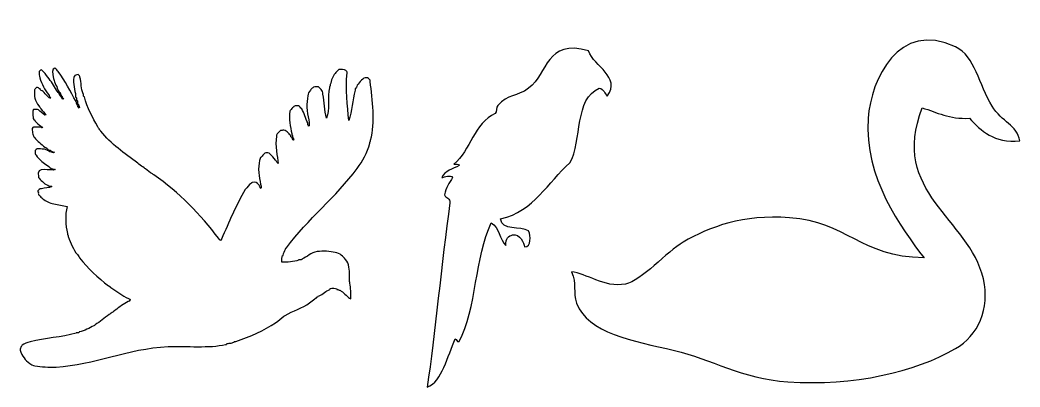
# Model space of a CAD drawing. Header units: centimetres. Extents: x -64 to 65, y -66 to 66.
# Drawn here: x -40.85 to -26.26, y 37.69 to 43.05 of the extents above; entities that cross this region are included whole.
import ezdxf

# ---------------------------------------------------------------- set-up
doc = ezdxf.new("R2010")
doc.units = ezdxf.units.CM
doc.header["$MEASUREMENT"] = 0
doc.layers.add('Layer 1', color=7, linetype='Continuous')

msp = doc.modelspace()

# ---------------------------------------------------------------- linework, layer by layer
at = {"layer": 'Layer 1'}
for points, knots in [([(-26.2608, 41.28021), (-26.64876, 41.24872), (-26.8242, 41.42983), (-26.99928, 41.61126), (-26.99928, 41.61126), (-27.29408, 41.59658), (-27.47151, 41.69926), (-27.68685, 41.76406), (-27.68685, 41.76406), (-28.169, 40.52824), (-26.99957, 40.15259), (-26.79555, 39.26843), (-26.79555, 39.26843), (-26.69469, 38.8315), (-26.87233, 38.44089), (-27.20296, 38.24981), (-27.20296, 38.24981), (-27.7893, 37.91088), (-28.68619, 37.70146), (-29.64766, 37.76597), (-29.64766, 37.76597), (-30.31891, 37.81098), (-30.77521, 38.10175), (-31.30295, 38.22436), (-31.30295, 38.22436), (-31.91239, 38.36591), (-32.56401, 38.47249), (-32.729, 38.91191), (-32.729, 38.91191), (-32.78821, 39.06979), (-32.72281, 39.20592), (-32.80541, 39.37027), (-32.80541, 39.37027), (-32.58247, 39.35453), (-32.33493, 39.13259), (-32.01597, 39.19202), (-32.01597, 39.19202), (-31.7875, 39.23457), (-31.40417, 39.672), (-31.17557, 39.80321), (-31.17557, 39.80321), (-30.77626, 40.03242), (-30.31155, 40.20911), (-29.62223, 40.15974), (-29.62223, 40.15974), (-28.7898, 40.10008), (-28.58948, 39.59144), (-27.66132, 39.57406), (-27.66132, 39.57406), (-27.99178, 40.01277), (-28.53815, 40.74773), (-28.47629, 41.61127), (-28.47629, 41.61127), (-28.43562, 42.17822), (-28.03118, 43.04544), (-27.20298, 42.65537), (-27.20298, 42.65537), (-26.91368, 42.51914), (-26.86016, 42.09919), (-26.6682, 41.78952), (-26.6682, 41.78952), (-26.52313, 41.55541), (-26.30805, 41.51453), (-26.2608, 41.28021)], [0, 0, 0, 0, 0.05882353, 0.05882353, 0.05882353, 0.05882353, 0.11764706, 0.11764706, 0.11764706, 0.11764706, 0.17647059, 0.17647059, 0.17647059, 0.17647059, 0.23529412, 0.23529412, 0.23529412, 0.23529412, 0.29411765, 0.29411765, 0.29411765, 0.29411765, 0.35294118, 0.35294118, 0.35294118, 0.35294118, 0.41176471, 0.41176471, 0.41176471, 0.41176471, 0.47058824, 0.47058824, 0.47058824, 0.47058824, 0.52941176, 0.52941176, 0.52941176, 0.52941176, 0.58823529, 0.58823529, 0.58823529, 0.58823529, 0.64705882, 0.64705882, 0.64705882, 0.64705882, 0.70588235, 0.70588235, 0.70588235, 0.70588235, 0.76470588, 0.76470588, 0.76470588, 0.76470588, 0.82352941, 0.82352941, 0.82352941, 0.82352941, 0.88235294, 0.88235294, 0.88235294, 0.88235294, 1, 1, 1, 1]), ([(-32.28163, 41.93299), (-32.32156, 41.9709), (-32.3292, 42.04113), (-32.39842, 42.04975), (-32.39842, 42.04975), (-32.75984, 41.90518), (-32.64792, 41.28722), (-32.82657, 40.95993), (-32.82657, 40.95993), (-33.15637, 40.67992), (-33.34338, 40.25709), (-33.8386, 40.1425), (-33.8386, 40.1425), (-33.82519, 39.96131), (-33.54669, 40.04516), (-33.4299, 39.96735), (-33.4299, 39.96735), (-33.39714, 39.89007), (-33.39077, 39.73822), (-33.48829, 39.7338), (-33.48829, 39.7338), (-33.50155, 39.79), (-33.54951, 39.9311), (-33.66347, 39.90898), (-33.66347, 39.90898), (-33.72483, 39.89702), (-33.76319, 39.86003), (-33.76076, 39.75327), (-33.76076, 39.75327), (-33.85381, 39.84185), (-33.85688, 40.0205), (-33.97483, 40.08413), (-33.97483, 40.08413), (-34.21534, 39.59158), (-34.18724, 38.83038), (-34.44193, 38.35204), (-34.44193, 38.35204), (-34.48511, 38.34132), (-34.46966, 38.38919), (-34.50032, 38.39096), (-34.50032, 38.39096), (-34.61319, 38.14633), (-34.69177, 37.76591), (-34.90902, 37.69034), (-34.90902, 37.69034), (-34.80017, 38.43522), (-34.69704, 39.51253), (-34.57816, 40.37607), (-34.57816, 40.37607), (-34.56983, 40.44931), (-34.63904, 40.44497), (-34.656, 40.49286), (-34.656, 40.49286), (-34.64259, 40.60264), (-34.58406, 40.66743), (-34.53927, 40.74588), (-34.53927, 40.74588), (-34.56594, 40.79605), (-34.65849, 40.75019), (-34.69495, 40.74588), (-34.69495, 40.74588), (-34.65034, 40.84399), (-34.53863, 40.875), (-34.44193, 40.92103), (-34.44193, 40.92103), (-34.44796, 40.94746), (-34.49067, 40.93717), (-34.51977, 40.94048), (-34.51977, 40.94048), (-34.27723, 41.14551), (-34.22479, 41.54074), (-33.91644, 41.68004), (-33.91644, 41.68004), (-33.88943, 41.70488), (-33.90456, 41.77193), (-33.87755, 41.79677), (-33.87755, 41.79677), (-33.73049, 41.96555), (-33.60045, 41.92247), (-33.4299, 42.04979), (-33.4299, 42.04979), (-33.14304, 42.264), (-33.18117, 42.7757), (-32.5541, 42.59475), (-32.5541, 42.59475), (-32.47136, 42.35974), (-32.08001, 42.22007), (-32.28163, 41.93299)], [0, 0, 0, 0, 0.04347826, 0.04347826, 0.04347826, 0.04347826, 0.08695652, 0.08695652, 0.08695652, 0.08695652, 0.13043478, 0.13043478, 0.13043478, 0.13043478, 0.17391304, 0.17391304, 0.17391304, 0.17391304, 0.2173913, 0.2173913, 0.2173913, 0.2173913, 0.26086957, 0.26086957, 0.26086957, 0.26086957, 0.30434783, 0.30434783, 0.30434783, 0.30434783, 0.34782609, 0.34782609, 0.34782609, 0.34782609, 0.39130435, 0.39130435, 0.39130435, 0.39130435, 0.43478261, 0.43478261, 0.43478261, 0.43478261, 0.47826087, 0.47826087, 0.47826087, 0.47826087, 0.52173913, 0.52173913, 0.52173913, 0.52173913, 0.56521739, 0.56521739, 0.56521739, 0.56521739, 0.60869565, 0.60869565, 0.60869565, 0.60869565, 0.65217391, 0.65217391, 0.65217391, 0.65217391, 0.69565217, 0.69565217, 0.69565217, 0.69565217, 0.73913043, 0.73913043, 0.73913043, 0.73913043, 0.7826087, 0.7826087, 0.7826087, 0.7826087, 0.82608696, 0.82608696, 0.82608696, 0.82608696, 0.86956522, 0.86956522, 0.86956522, 0.86956522, 0.91304348, 0.91304348, 0.91304348, 0.91304348, 1, 1, 1, 1]), ([(-40.00005, 41.81107), (-40.00915, 41.81247), (-40.00225, 41.82996), (-40.01272, 41.83007), (-40.01272, 41.83007), (-40.01272, 41.83642), (-40.01272, 41.84272), (-40.01272, 41.84907), (-40.01272, 41.84907), (-40.01325, 41.85902), (-40.00968, 41.8732), (-40.01902, 41.87434), (-40.01902, 41.87434), (-40.02114, 41.87434), (-40.02325, 41.87434), (-40.02537, 41.87434), (-40.02537, 41.87434), (-40.02537, 41.88069), (-40.02537, 41.88701), (-40.02537, 41.89334), (-40.02537, 41.89334), (-40.0259, 41.90337), (-40.02233, 41.91747), (-40.03167, 41.91869), (-40.03167, 41.91869), (-40.03379, 41.91869), (-40.0359, 41.91869), (-40.03802, 41.91869), (-40.03802, 41.91869), (-40.03802, 41.92499), (-40.03802, 41.93136), (-40.03802, 41.93763), (-40.03802, 41.93763), (-40.04794, 42.02627), (-40.08168, 42.11247), (-40.06334, 42.20978), (-40.06334, 42.20978), (-40.06435, 42.21716), (-40.06194, 42.22105), (-40.05699, 42.22245), (-40.05699, 42.22245), (-40.04635, 42.23922), (-40.02902, 42.24936), (-40.00005, 42.24777), (-40.00005, 42.24777), (-39.99386, 42.24131), (-39.98754, 42.23499), (-39.98105, 42.2288), (-39.98105, 42.2288), (-39.97364, 42.22777), (-39.97571, 42.21726), (-39.97473, 42.20978), (-39.97473, 42.20978), (-39.9578, 42.13178), (-39.95573, 42.03894), (-39.93044, 41.96933), (-39.93044, 41.96933), (-39.92832, 41.96933), (-39.92621, 41.96933), (-39.92409, 41.96933), (-39.92409, 41.96933), (-39.92409, 41.96298), (-39.92409, 41.95668), (-39.92409, 41.95033), (-39.92409, 41.95033), (-39.92356, 41.9403), (-39.92713, 41.92617), (-39.91779, 41.92498), (-39.91779, 41.92498), (-39.91567, 41.92498), (-39.91356, 41.92498), (-39.91144, 41.92498), (-39.91144, 41.92498), (-39.86778, 41.75771), (-39.79026, 41.62428), (-39.71528, 41.48834), (-39.71528, 41.48834), (-39.70983, 41.48321), (-39.7115, 41.47096), (-39.70261, 41.46932), (-39.70261, 41.46932), (-39.69626, 41.46088), (-39.69216, 41.45024), (-39.68359, 41.44397), (-39.68359, 41.44397), (-39.67817, 41.43892), (-39.67983, 41.42667), (-39.67092, 41.425), (-39.67092, 41.425), (-39.52712, 41.23339), (-39.32458, 41.10046), (-39.13297, 40.95669), (-39.13297, 40.95669), (-39.12834, 40.95076), (-39.12146, 40.94711), (-39.114, 40.94402), (-39.114, 40.94402), (-39.09019, 40.92357), (-39.06479, 40.90465), (-39.03804, 40.88708), (-39.03804, 40.88708), (-39.03341, 40.88118), (-39.02653, 40.87748), (-39.01907, 40.87441), (-39.01907, 40.87441), (-38.98682, 40.84758), (-38.95303, 40.82234), (-38.91779, 40.79845), (-38.91779, 40.79845), (-38.91316, 40.79258), (-38.90628, 40.7889), (-38.89882, 40.7858), (-38.89882, 40.7858), (-38.52666, 40.53146), (-38.22051, 40.21091), (-37.94947, 39.85547), (-37.94947, 39.85547), (-37.94592, 39.84634), (-37.9396, 39.84002), (-37.9305, 39.8365), (-37.9305, 39.8365), (-37.9305, 39.83438), (-37.9305, 39.83224), (-37.9305, 39.83015), (-37.9305, 39.83015), (-37.91669, 39.82901), (-37.91034, 39.83531), (-37.91148, 39.84915), (-37.91148, 39.84915), (-37.79975, 40.09394), (-37.69778, 40.34847), (-37.56339, 40.57062), (-37.56339, 40.57062), (-37.5364, 40.6048), (-37.50965, 40.63923), (-37.47481, 40.66555), (-37.47481, 40.66555), (-37.4746, 40.67169), (-37.46706, 40.67047), (-37.46214, 40.6719), (-37.46214, 40.6719), (-37.41811, 40.68502), (-37.38359, 40.67124), (-37.36721, 40.6402), (-37.36721, 40.6402), (-37.36033, 40.63864), (-37.36292, 40.62763), (-37.35454, 40.62761), (-37.35454, 40.62761), (-37.35713, 40.61232), (-37.34295, 40.61383), (-37.34819, 40.59594), (-37.34819, 40.59594), (-37.30586, 40.54969), (-37.36039, 40.71617), (-37.36721, 40.81748), (-37.36721, 40.81748), (-37.37181, 40.88622), (-37.36234, 40.94467), (-37.35454, 40.99467), (-37.35454, 40.99467), (-37.34845, 41.01391), (-37.34705, 41.03782), (-37.32922, 41.04534), (-37.32922, 41.04534), (-37.31305, 41.06079), (-37.30379, 41.08318), (-37.28493, 41.09595), (-37.28493, 41.09595), (-37.27464, 41.10685), (-37.25842, 41.11169), (-37.23429, 41.1086), (-37.23429, 41.1086), (-37.2195, 41.10646), (-37.20701, 41.10214), (-37.20262, 41.08963), (-37.20262, 41.08963), (-37.16923, 41.06606), (-37.14737, 41.03097), (-37.12036, 41.00099), (-37.12036, 41.00099), (-37.11359, 40.98668), (-37.10599, 40.97321), (-37.09504, 40.96305), (-37.09504, 40.96305), (-37.09226, 40.95741), (-37.08951, 40.95167), (-37.08237, 40.9504), (-37.08237, 40.9504), (-37.09311, 41.05359), (-37.13198, 41.21022), (-37.10769, 41.34907), (-37.10769, 41.34907), (-37.1079, 41.37037), (-37.09901, 41.38257), (-37.08872, 41.39341), (-37.08872, 41.39341), (-37.07792, 41.40794), (-37.06525, 41.42058), (-37.05073, 41.43132), (-37.05073, 41.43132), (-37.02726, 41.4269), (-37.02356, 41.44219), (-37.00009, 41.4377), (-37.00009, 41.4377), (-36.98437, 41.43863), (-36.97384, 41.43442), (-36.96847, 41.42503), (-36.96847, 41.42503), (-36.94717, 41.40836), (-36.92823, 41.38931), (-36.91153, 41.36809), (-36.91153, 41.36809), (-36.90642, 41.36685), (-36.90523, 41.36174), (-36.89886, 41.36174), (-36.89886, 41.36174), (-36.89886, 41.35756), (-36.89886, 41.35333), (-36.89886, 41.34907), (-36.89886, 41.34907), (-36.89886, 41.34698), (-36.89886, 41.34489), (-36.89886, 41.34277), (-36.89886, 41.34277), (-36.88661, 41.33605), (-36.88232, 41.32131), (-36.87354, 41.3111), (-36.87354, 41.3111), (-36.8738, 41.3003), (-36.86883, 41.29472), (-36.86087, 41.29216), (-36.86087, 41.29216), (-36.8528, 41.29965), (-36.85817, 41.31608), (-36.86717, 41.32378), (-36.86717, 41.32378), (-36.8746, 41.32481), (-36.87254, 41.33534), (-36.87352, 41.34278), (-36.87352, 41.34278), (-36.87405, 41.35281), (-36.87048, 41.36694), (-36.87982, 41.3681), (-36.87982, 41.3681), (-36.88194, 41.3681), (-36.88405, 41.3681), (-36.88617, 41.3681), (-36.88617, 41.3681), (-36.88617, 41.3744), (-36.88617, 41.38075), (-36.88617, 41.38707), (-36.88617, 41.38707), (-36.90384, 41.48523), (-36.93112, 41.60107), (-36.91149, 41.71619), (-36.91149, 41.71619), (-36.91252, 41.72352), (-36.91009, 41.72746), (-36.90514, 41.72886), (-36.90514, 41.72886), (-36.89244, 41.74563), (-36.8777, 41.76042), (-36.86085, 41.77315), (-36.86085, 41.77315), (-36.85511, 41.78638), (-36.84214, 41.79244), (-36.82286, 41.79212), (-36.82286, 41.79212), (-36.81019, 41.79212), (-36.79754, 41.79212), (-36.78487, 41.79212), (-36.78487, 41.79212), (-36.76807, 41.77942), (-36.75331, 41.76468), (-36.74058, 41.74783), (-36.74058, 41.74783), (-36.69986, 41.6915), (-36.68994, 41.60437), (-36.65194, 41.54532), (-36.65194, 41.54532), (-36.65194, 41.54109), (-36.65194, 41.53691), (-36.65194, 41.53265), (-36.65194, 41.53265), (-36.65112, 41.52085), (-36.64781, 41.51154), (-36.63927, 41.5073), (-36.63927, 41.5073), (-36.63845, 41.50606), (-36.64041, 41.49502), (-36.63927, 41.49465), (-36.63927, 41.49465), (-36.60733, 41.48531), (-36.65858, 41.65996), (-36.66459, 41.76677), (-36.66459, 41.76677), (-36.66784, 41.8244), (-36.65514, 41.89332), (-36.65192, 41.93764), (-36.65192, 41.93764), (-36.6466, 41.97238), (-36.63538, 42.00125), (-36.61398, 42.0199), (-36.61398, 42.0199), (-36.60318, 42.03443), (-36.59051, 42.0471), (-36.57599, 42.05789), (-36.57599, 42.05789), (-36.57181, 42.06641), (-36.56244, 42.06966), (-36.55067, 42.07056), (-36.55067, 42.07056), (-36.53165, 42.07056), (-36.51268, 42.07056), (-36.49373, 42.07056), (-36.49373, 42.07056), (-36.47915, 42.05976), (-36.46656, 42.04712), (-36.45574, 42.03257), (-36.45574, 42.03257), (-36.44076, 42.01593), (-36.43492, 41.99013), (-36.43042, 41.96298), (-36.43042, 41.96298), (-36.40923, 41.85125), (-36.40634, 41.72123), (-36.37978, 41.61487), (-36.37978, 41.61487), (-36.32594, 41.72346), (-36.3666, 41.9266), (-36.33549, 42.05791), (-36.33549, 42.05791), (-36.33549, 42.06426), (-36.33549, 42.07058), (-36.33549, 42.07693), (-36.33549, 42.07693), (-36.33337, 42.07693), (-36.33126, 42.07693), (-36.32914, 42.07693), (-36.32914, 42.07693), (-36.32057, 42.07884), (-36.32393, 42.09273), (-36.32284, 42.1022), (-36.32284, 42.1022), (-36.3076, 42.16504), (-36.28961, 42.22513), (-36.25323, 42.26677), (-36.25323, 42.26677), (-36.24053, 42.28357), (-36.22574, 42.29833), (-36.20889, 42.31103), (-36.20889, 42.31103), (-36.20733, 42.31791), (-36.19632, 42.31532), (-36.19622, 42.3237), (-36.19622, 42.3237), (-36.18992, 42.3237), (-36.18355, 42.3237), (-36.17725, 42.3237), (-36.17725, 42.3237), (-36.1315, 42.32722), (-36.09581, 42.32076), (-36.08232, 42.29208), (-36.08232, 42.29208), (-36.07489, 42.29105), (-36.077, 42.28049), (-36.07597, 42.27308), (-36.07597, 42.27308), (-36.10666, 42.0366), (-36.07473, 41.7959), (-36.0507, 41.57688), (-36.0507, 41.57688), (-36.01046, 41.71388), (-35.99577, 41.87641), (-35.96206, 42.0199), (-35.96206, 42.0199), (-35.96299, 42.03562), (-35.95881, 42.04623), (-35.94939, 42.0516), (-35.94939, 42.0516), (-35.93767, 42.05253), (-35.94553, 42.073), (-35.93672, 42.07695), (-35.93672, 42.07695), (-35.9346, 42.09166), (-35.93026, 42.10418), (-35.91775, 42.10854), (-35.91775, 42.10854), (-35.89515, 42.1345), (-35.87719, 42.16511), (-35.84809, 42.1845), (-35.84809, 42.1845), (-35.84375, 42.19696), (-35.83124, 42.20135), (-35.81647, 42.2035), (-35.81647, 42.2035), (-35.8038, 42.2035), (-35.79115, 42.2035), (-35.77848, 42.2035), (-35.77848, 42.2035), (-35.76909, 42.19604), (-35.76059, 42.18762), (-35.75316, 42.17818), (-35.75316, 42.17818), (-35.74379, 42.17281), (-35.73956, 42.16223), (-35.74049, 42.14656), (-35.74049, 42.14656), (-35.71125, 41.87978), (-35.66302, 41.54971), (-35.73419, 41.29214), (-35.73419, 41.29214), (-35.73419, 41.28582), (-35.73419, 41.27947), (-35.73419, 41.27317), (-35.73419, 41.27317), (-35.73631, 41.27317), (-35.73842, 41.27317), (-35.74049, 41.27317), (-35.74049, 41.27317), (-35.74912, 41.27121), (-35.74576, 41.25729), (-35.74684, 41.24785), (-35.74684, 41.24785), (-35.78592, 41.10333), (-35.8505, 40.9844), (-35.93041, 40.88074), (-35.93041, 40.88074), (-36.24037, 40.46079), (-36.65074, 40.1412), (-36.96197, 39.72255), (-36.96197, 39.72255), (-36.96792, 39.71792), (-36.97157, 39.71104), (-36.97464, 39.70358), (-36.97464, 39.70358), (-36.98581, 39.67043), (-37.01031, 39.65064), (-37.01263, 39.60867), (-37.01263, 39.60867), (-37.01475, 39.60867), (-37.01686, 39.60867), (-37.01898, 39.60867), (-37.01898, 39.60867), (-37.03253, 39.58637), (-37.03221, 39.5502), (-37.03165, 39.51368), (-37.03165, 39.51368), (-36.9528, 39.50074), (-36.85409, 39.52143), (-36.78479, 39.539), (-36.78479, 39.539), (-36.78479, 39.54114), (-36.78479, 39.54326), (-36.78479, 39.54538), (-36.78479, 39.54538), (-36.77849, 39.54538), (-36.77212, 39.54538), (-36.76582, 39.54538), (-36.76582, 39.54538), (-36.75579, 39.54591), (-36.74169, 39.54231), (-36.7405, 39.55168), (-36.7405, 39.55168), (-36.7405, 39.5538), (-36.7405, 39.55591), (-36.7405, 39.55806), (-36.7405, 39.55806), (-36.6588, 39.58817), (-36.60908, 39.65029), (-36.51267, 39.66564), (-36.51267, 39.66564), (-36.427, 39.6799), (-36.32632, 39.67053), (-36.25319, 39.65297), (-36.25319, 39.65297), (-36.21811, 39.64583), (-36.18318, 39.6386), (-36.16455, 39.61498), (-36.16455, 39.61498), (-36.14108, 39.59625), (-36.11999, 39.57516), (-36.10124, 39.55169), (-36.10124, 39.55169), (-36.07417, 39.52394), (-36.05959, 39.48367), (-36.05065, 39.43779), (-36.05065, 39.43779), (-36.0339, 39.36786), (-36.04337, 39.28055), (-36.0443, 39.2226), (-36.0443, 39.2226), (-36.04218, 39.2226), (-36.04007, 39.2226), (-36.038, 39.2226), (-36.038, 39.2226), (-36.038, 39.21625), (-36.038, 39.20993), (-36.038, 39.20358), (-36.038, 39.20358), (-36.02342, 39.13796), (-36.02422, 39.057), (-36.02533, 38.97575), (-36.02533, 38.97575), (-36.0661, 38.99406), (-36.11397, 39.06002), (-36.16455, 39.08968), (-36.16455, 39.08968), (-36.16921, 39.09558), (-36.17609, 39.09926), (-36.18352, 39.10235), (-36.18352, 39.10235), (-36.20358, 39.10134), (-36.20471, 39.11915), (-36.22786, 39.11502), (-36.22786, 39.11502), (-36.22786, 39.11714), (-36.22786, 39.1192), (-36.22786, 39.12134), (-36.22786, 39.12134), (-36.24723, 39.13166), (-36.29911, 39.14267), (-36.32279, 39.12769), (-36.32279, 39.12769), (-36.32398, 39.12258), (-36.32914, 39.12139), (-36.32909, 39.11502), (-36.32909, 39.11502), (-36.39024, 39.09176), (-36.42826, 39.04543), (-36.48731, 39.02011), (-36.48731, 39.02011), (-36.49242, 39.01461), (-36.50461, 39.01633), (-36.50628, 39.00744), (-36.50628, 39.00744), (-36.51475, 39.00109), (-36.52541, 38.99702), (-36.5316, 38.98844), (-36.5316, 38.98844), (-36.53671, 38.98302), (-36.54896, 38.98471), (-36.55062, 38.97579), (-36.55062, 38.97579), (-36.57734, 38.95822), (-36.60277, 38.93933), (-36.62653, 38.91883), (-36.62653, 38.91883), (-36.72543, 38.83842), (-36.87288, 38.80654), (-36.98097, 38.73526), (-36.98097, 38.73526), (-36.98608, 38.72984), (-36.99827, 38.73156), (-36.99994, 38.72267), (-36.99994, 38.72267), (-37.04061, 38.69158), (-37.07987, 38.65909), (-37.12019, 38.62768), (-37.12019, 38.62768), (-37.29037, 38.51306), (-37.48735, 38.42522), (-37.70249, 38.35556), (-37.70249, 38.35556), (-37.71252, 38.35503), (-37.72662, 38.35863), (-37.72778, 38.34926), (-37.72778, 38.34926), (-37.72778, 38.34714), (-37.72778, 38.345), (-37.72778, 38.34291), (-37.72778, 38.34291), (-37.75294, 38.34487), (-37.75958, 38.32828), (-37.78474, 38.33024), (-37.78474, 38.33024), (-37.8053, 38.32974), (-37.82366, 38.32699), (-37.83535, 38.31757), (-37.83535, 38.31757), (-37.83535, 38.31551), (-37.83535, 38.31342), (-37.83535, 38.31127), (-37.83535, 38.31127), (-37.84167, 38.31127), (-37.84802, 38.31127), (-37.85435, 38.31127), (-37.85435, 38.31127), (-38.07811, 38.25372), (-38.42315, 38.29135), (-38.68975, 38.27965), (-38.68975, 38.27965), (-39.29281, 38.25317), (-39.76391, 38.01083), (-40.32263, 37.98215), (-40.32263, 37.98215), (-40.43084, 37.97662), (-40.5376, 37.98519), (-40.63275, 38.00115), (-40.63275, 38.00115), (-40.66516, 38.00462), (-40.6886, 38.01703), (-40.70871, 38.03279), (-40.70871, 38.03279), (-40.74096, 38.05539), (-40.76837, 38.08282), (-40.79097, 38.11505), (-40.79097, 38.11505), (-40.81547, 38.14751), (-40.83695, 38.18302), (-40.84791, 38.22901), (-40.84791, 38.22901), (-40.85003, 38.25216), (-40.84087, 38.26415), (-40.83524, 38.27965), (-40.83524, 38.27965), (-40.82878, 38.28581), (-40.82246, 38.29219), (-40.81627, 38.29862), (-40.81627, 38.29862), (-40.78846, 38.32571), (-40.74822, 38.34029), (-40.70231, 38.34929), (-40.70231, 38.34929), (-40.48982, 38.40258), (-40.2381, 38.41668), (-40.03146, 38.47584), (-40.03146, 38.47584), (-40.03146, 38.47796), (-40.03146, 38.48007), (-40.03146, 38.48219), (-40.03146, 38.48219), (-40.02516, 38.48219), (-40.01879, 38.48219), (-40.01249, 38.48219), (-40.01249, 38.48219), (-40.00246, 38.48272), (-39.98836, 38.47915), (-39.98717, 38.48851), (-39.98717, 38.48851), (-39.98717, 38.49065), (-39.98717, 38.49274), (-39.98717, 38.49486), (-39.98717, 38.49486), (-39.90189, 38.51084), (-39.84157, 38.55175), (-39.77198, 38.58344), (-39.77198, 38.58344), (-39.76687, 38.58889), (-39.75465, 38.58722), (-39.75298, 38.59611), (-39.75298, 38.59611), (-39.68398, 38.64527), (-39.61648, 38.69588), (-39.55047, 38.74798), (-39.55047, 38.74798), (-39.54539, 38.75346), (-39.53314, 38.75174), (-39.53147, 38.76065), (-39.53147, 38.76065), (-39.52306, 38.767), (-39.51234, 38.7711), (-39.50615, 38.77967), (-39.50615, 38.77967), (-39.50104, 38.78509), (-39.48885, 38.78343), (-39.48718, 38.79232), (-39.48718, 38.79232), (-39.47874, 38.79864), (-39.46805, 38.80277), (-39.46186, 38.81129), (-39.46186, 38.81129), (-39.4028, 38.8577), (-39.33949, 38.89995), (-39.27199, 38.93792), (-39.27199, 38.93792), (-39.26358, 38.94427), (-39.24842, 38.94387), (-39.24667, 38.95689), (-39.24667, 38.95689), (-39.22722, 38.96676), (-39.25765, 38.9789), (-39.26564, 38.98221), (-39.26564, 38.98221), (-39.36192, 39.01885), (-39.42722, 39.08643), (-39.51247, 39.13408), (-39.51247, 39.13408), (-39.51869, 39.14265), (-39.52935, 39.14675), (-39.53779, 39.1531), (-39.53779, 39.1531), (-39.53779, 39.15516), (-39.53779, 39.15728), (-39.53779, 39.1594), (-39.53779, 39.1594), (-39.548, 39.15765), (-39.54866, 39.16538), (-39.55679, 39.16575), (-39.55679, 39.16575), (-39.71461, 39.28637), (-39.86106, 39.41837), (-39.98081, 39.5771), (-39.98081, 39.5771), (-39.98626, 39.58223), (-39.98457, 39.59448), (-39.99348, 39.5961), (-39.99348, 39.5961), (-39.9998, 39.60454), (-40.0039, 39.61518), (-40.01248, 39.62145), (-40.01248, 39.62145), (-40.06931, 39.69746), (-40.11638, 39.78335), (-40.14538, 39.88722), (-40.14538, 39.88722), (-40.14591, 39.89725), (-40.14234, 39.91135), (-40.15168, 39.91254), (-40.15168, 39.91254), (-40.1538, 39.91254), (-40.15591, 39.91254), (-40.15803, 39.91254), (-40.15803, 39.91254), (-40.15803, 39.91892), (-40.15803, 39.92521), (-40.15803, 39.93159), (-40.15803, 39.93159), (-40.18528, 40.04629), (-40.19338, 40.20427), (-40.16433, 40.32397), (-40.16433, 40.32397), (-40.22127, 40.34299), (-40.29289, 40.34733), (-40.3542, 40.36196), (-40.3542, 40.36196), (-40.42045, 40.3759), (-40.47517, 40.40136), (-40.51877, 40.4379), (-40.51877, 40.4379), (-40.53787, 40.45261), (-40.5547, 40.46946), (-40.56938, 40.48854), (-40.56938, 40.48854), (-40.57719, 40.49132), (-40.5824, 40.49664), (-40.58205, 40.50756), (-40.58205, 40.50756), (-40.58552, 40.51677), (-40.57467, 40.54029), (-40.5884, 40.5392), (-40.5884, 40.5392), (-40.5884, 40.54343), (-40.5884, 40.54759), (-40.5884, 40.55185), (-40.5884, 40.55185), (-40.58192, 40.55799), (-40.57559, 40.56434), (-40.56938, 40.57082), (-40.56938, 40.57082), (-40.56401, 40.58021), (-40.55345, 40.58447), (-40.53776, 40.58349), (-40.53776, 40.58349), (-40.49069, 40.59759), (-40.42351, 40.59159), (-40.38589, 40.61516), (-40.38589, 40.61516), (-40.39153, 40.62008), (-40.40015, 40.62193), (-40.41118, 40.62146), (-40.41118, 40.62146), (-40.41539, 40.62146), (-40.41962, 40.62146), (-40.42385, 40.62146), (-40.42385, 40.62146), (-40.44893, 40.6407), (-40.48732, 40.6466), (-40.50614, 40.67213), (-40.50614, 40.67213), (-40.52956, 40.69089), (-40.55067, 40.71198), (-40.5694, 40.73544), (-40.5694, 40.73544), (-40.57792, 40.73954), (-40.5812, 40.74891), (-40.58207, 40.76071), (-40.58207, 40.76071), (-40.62538, 40.92906), (-40.39705, 40.83093), (-40.33527, 40.86199), (-40.33527, 40.86199), (-40.3471, 40.86704), (-40.35845, 40.87257), (-40.37326, 40.87466), (-40.37326, 40.87466), (-40.37747, 40.87466), (-40.38167, 40.87466), (-40.38593, 40.87466), (-40.38593, 40.87466), (-40.41715, 40.89405), (-40.44144, 40.92041), (-40.47451, 40.93797), (-40.47451, 40.93797), (-40.52536, 40.97779), (-40.57754, 41.01637), (-40.61379, 41.07087), (-40.61379, 41.07087), (-40.62226, 41.07502), (-40.62556, 41.08436), (-40.62646, 41.09616), (-40.62646, 41.09616), (-40.62646, 41.11092), (-40.62646, 41.12571), (-40.62646, 41.14048), (-40.62646, 41.14048), (-40.61529, 41.14622), (-40.61598, 41.16376), (-40.60114, 41.1658), (-40.60114, 41.1658), (-40.56455, 41.1686), (-40.53629, 41.1631), (-40.50621, 41.15945), (-40.50621, 41.15945), (-40.48343, 41.16117), (-40.4757, 41.14778), (-40.45557, 41.14678), (-40.45557, 41.14678), (-40.45454, 41.1394), (-40.44403, 41.14146), (-40.43657, 41.14048), (-40.43657, 41.14048), (-40.43657, 41.13836), (-40.43657, 41.13622), (-40.43657, 41.1341), (-40.43657, 41.1341), (-40.4276, 41.13468), (-40.41866, 41.13516), (-40.41757, 41.1278), (-40.41757, 41.1278), (-40.41757, 41.12568), (-40.41757, 41.12357), (-40.41757, 41.12145), (-40.41757, 41.12145), (-40.38021, 41.12288), (-40.36404, 41.09332), (-40.34796, 41.11513), (-40.34796, 41.11513), (-40.36656, 41.11534), (-40.37188, 41.12836), (-40.3986, 41.1341), (-40.3986, 41.1341), (-40.40397, 41.14352), (-40.41453, 41.14778), (-40.43022, 41.14677), (-40.43022, 41.14677), (-40.43038, 41.15291), (-40.43797, 41.15169), (-40.44289, 41.15315), (-40.44289, 41.15315), (-40.4494, 41.17403), (-40.4694, 41.18146), (-40.48718, 41.19112), (-40.48718, 41.19112), (-40.54264, 41.23274), (-40.59539, 41.277), (-40.63908, 41.33034), (-40.63908, 41.33034), (-40.65117, 41.34357), (-40.65948, 41.36058), (-40.6644, 41.38098), (-40.6644, 41.38098), (-40.66604, 41.40892), (-40.67451, 41.42993), (-40.67072, 41.46327), (-40.67072, 41.46327), (-40.66715, 41.47235), (-40.66085, 41.47872), (-40.65172, 41.48221), (-40.65172, 41.48221), (-40.6101, 41.48377), (-40.57184, 41.48197), (-40.53779, 41.47591), (-40.53779, 41.47591), (-40.53268, 41.47467), (-40.53149, 41.46956), (-40.52512, 41.46956), (-40.52512, 41.46956), (-40.51803, 41.47871), (-40.51829, 41.48499), (-40.53144, 41.48858), (-40.53144, 41.48858), (-40.5388, 41.48755), (-40.54271, 41.48996), (-40.54411, 41.49488), (-40.54411, 41.49488), (-40.57287, 41.51885), (-40.6047, 41.53978), (-40.6264, 41.57084), (-40.6264, 41.57084), (-40.63225, 41.59449), (-40.66244, 41.59383), (-40.65802, 41.62778), (-40.65802, 41.62778), (-40.6617, 41.65786), (-40.66717, 41.68612), (-40.66434, 41.72271), (-40.66434, 41.72271), (-40.65238, 41.72345), (-40.65995, 41.74367), (-40.64534, 41.74173), (-40.64534, 41.74173), (-40.63267, 41.74173), (-40.62002, 41.74173), (-40.60735, 41.74173), (-40.60735, 41.74173), (-40.58901, 41.73686), (-40.57097, 41.7317), (-40.56306, 41.71641), (-40.56306, 41.71641), (-40.53314, 41.70162), (-40.49133, 41.63973), (-40.46813, 41.65942), (-40.46813, 41.65942), (-40.49599, 41.68643), (-40.51792, 41.71937), (-40.54407, 41.74806), (-40.54407, 41.74806), (-40.54952, 41.75319), (-40.54783, 41.76539), (-40.55674, 41.76703), (-40.55674, 41.76703), (-40.56306, 41.7755), (-40.56716, 41.78616), (-40.57574, 41.79235), (-40.57574, 41.79235), (-40.60127, 41.82381), (-40.62024, 41.8618), (-40.63268, 41.90631), (-40.63268, 41.90631), (-40.638, 41.93896), (-40.64096, 41.97399), (-40.639, 42.01386), (-40.639, 42.01386), (-40.63956, 42.02286), (-40.64006, 42.03183), (-40.63268, 42.03283), (-40.63268, 42.03283), (-40.62281, 42.04405), (-40.62421, 42.06656), (-40.59469, 42.05818), (-40.59469, 42.05818), (-40.58292, 42.05731), (-40.57355, 42.05405), (-40.56937, 42.04551), (-40.56937, 42.04551), (-40.56921, 42.03935), (-40.56164, 42.04062), (-40.55672, 42.03921), (-40.55672, 42.03921), (-40.55119, 42.019), (-40.52947, 42.01661), (-40.5124, 42.00124), (-40.5124, 42.00124), (-40.47298, 41.96563), (-40.43514, 41.89623), (-40.3985, 41.90631), (-40.3985, 41.90631), (-40.41308, 41.90433), (-40.40554, 41.92457), (-40.41747, 41.92525), (-40.41747, 41.92525), (-40.42488, 41.93472), (-40.42533, 41.95115), (-40.43647, 41.95695), (-40.43647, 41.95695), (-40.48859, 42.02929), (-40.53315, 42.10916), (-40.56305, 42.20375), (-40.56305, 42.20375), (-40.56575, 42.23267), (-40.57265, 42.25738), (-40.56935, 42.29236), (-40.56935, 42.29236), (-40.56289, 42.29852), (-40.55657, 42.30487), (-40.55038, 42.31133), (-40.55038, 42.31133), (-40.54892, 42.3194), (-40.53149, 42.31961), (-40.53138, 42.31133), (-40.53138, 42.31133), (-40.4937, 42.28572), (-40.47296, 42.24317), (-40.44277, 42.21005), (-40.44277, 42.21005), (-40.39636, 42.15105), (-40.35413, 42.08773), (-40.31619, 42.02018), (-40.31619, 42.02018), (-40.31074, 42.01507), (-40.31243, 42.00288), (-40.30352, 42.00124), (-40.30352, 42.00124), (-40.2972, 41.9928), (-40.2931, 41.98211), (-40.28452, 41.97592), (-40.28452, 41.97592), (-40.27386, 41.95494), (-40.26142, 41.9357), (-40.24653, 41.91896), (-40.24653, 41.91896), (-40.24772, 41.91356), (-40.24407, 41.91295), (-40.24023, 41.91261), (-40.24023, 41.91261), (-40.24126, 41.90528), (-40.23883, 41.90134), (-40.23388, 41.89994), (-40.23388, 41.89994), (-40.22996, 41.87385), (-40.20142, 41.90237), (-40.22758, 41.90632), (-40.22758, 41.90632), (-40.22655, 41.91365), (-40.22898, 41.91756), (-40.23388, 41.91897), (-40.23388, 41.91897), (-40.23287, 41.92633), (-40.23528, 41.93021), (-40.24023, 41.93164), (-40.24023, 41.93164), (-40.24846, 41.95085), (-40.26412, 41.96254), (-40.26555, 41.98858), (-40.26555, 41.98858), (-40.26973, 41.98858), (-40.27396, 41.98858), (-40.27822, 41.98858), (-40.27822, 41.98858), (-40.27719, 41.99591), (-40.27962, 41.99985), (-40.28452, 42.00125), (-40.28452, 42.00125), (-40.28349, 42.00858), (-40.28592, 42.01249), (-40.29087, 42.0139), (-40.29087, 42.0139), (-40.28984, 42.02126), (-40.29227, 42.0252), (-40.29717, 42.02657), (-40.29717, 42.02657), (-40.31797, 42.09224), (-40.35406, 42.14264), (-40.36678, 42.21641), (-40.36678, 42.21641), (-40.36599, 42.25565), (-40.39649, 42.34169), (-40.34149, 42.34299), (-40.34149, 42.34299), (-40.32077, 42.32995), (-40.30675, 42.31026), (-40.29088, 42.29238), (-40.29088, 42.29238), (-40.18965, 42.16149), (-40.11911, 42.00002), (-40.03135, 41.85569), (-40.03135, 41.85569), (-40.03217, 41.84431), (-40.0236, 41.84238), (-40.02505, 41.83037), (-40.02505, 41.83037), (-40.02222, 41.81418), (-40.01616, 41.80124), (-40.00605, 41.79238), (-40.00605, 41.79238), (-40.00605, 41.7882), (-40.00605, 41.78397), (-40.00605, 41.77971), (-40.00605, 41.77971), (-39.99409, 41.77905), (-40.00166, 41.75883), (-39.98705, 41.76077), (-39.98705, 41.76077), (-39.97812, 41.77154), (-39.99153, 41.7984), (-40.00005, 41.81107)], [0, 0, 0, 0, 0.003663, 0.003663, 0.003663, 0.003663, 0.00732601, 0.00732601, 0.00732601, 0.00732601, 0.01098901, 0.01098901, 0.01098901, 0.01098901, 0.01465201, 0.01465201, 0.01465201, 0.01465201, 0.01831502, 0.01831502, 0.01831502, 0.01831502, 0.02197802, 0.02197802, 0.02197802, 0.02197802, 0.02564103, 0.02564103, 0.02564103, 0.02564103, 0.02930403, 0.02930403, 0.02930403, 0.02930403, 0.03296703, 0.03296703, 0.03296703, 0.03296703, 0.03663004, 0.03663004, 0.03663004, 0.03663004, 0.04029304, 0.04029304, 0.04029304, 0.04029304, 0.04395604, 0.04395604, 0.04395604, 0.04395604, 0.04761905, 0.04761905, 0.04761905, 0.04761905, 0.05128205, 0.05128205, 0.05128205, 0.05128205, 0.05494505, 0.05494505, 0.05494505, 0.05494505, 0.05860806, 0.05860806, 0.05860806, 0.05860806, 0.06227106, 0.06227106, 0.06227106, 0.06227106, 0.06593407, 0.06593407, 0.06593407, 0.06593407, 0.06959707, 0.06959707, 0.06959707, 0.06959707, 0.07326007, 0.07326007, 0.07326007, 0.07326007, 0.07692308, 0.07692308, 0.07692308, 0.07692308, 0.08058608, 0.08058608, 0.08058608, 0.08058608, 0.08424908, 0.08424908, 0.08424908, 0.08424908, 0.08791209, 0.08791209, 0.08791209, 0.08791209, 0.09157509, 0.09157509, 0.09157509, 0.09157509, 0.0952381, 0.0952381, 0.0952381, 0.0952381, 0.0989011, 0.0989011, 0.0989011, 0.0989011, 0.1025641, 0.1025641, 0.1025641, 0.1025641, 0.10622711, 0.10622711, 0.10622711, 0.10622711, 0.10989011, 0.10989011, 0.10989011, 0.10989011, 0.11355311, 0.11355311, 0.11355311, 0.11355311, 0.11721612, 0.11721612, 0.11721612, 0.11721612, 0.12087912, 0.12087912, 0.12087912, 0.12087912, 0.12454212, 0.12454212, 0.12454212, 0.12454212, 0.12820513, 0.12820513, 0.12820513, 0.12820513, 0.13186813, 0.13186813, 0.13186813, 0.13186813, 0.13553114, 0.13553114, 0.13553114, 0.13553114, 0.13919414, 0.13919414, 0.13919414, 0.13919414, 0.14285714, 0.14285714, 0.14285714, 0.14285714, 0.14652015, 0.14652015, 0.14652015, 0.14652015, 0.15018315, 0.15018315, 0.15018315, 0.15018315, 0.15384615, 0.15384615, 0.15384615, 0.15384615, 0.15750916, 0.15750916, 0.15750916, 0.15750916, 0.16117216, 0.16117216, 0.16117216, 0.16117216, 0.16483516, 0.16483516, 0.16483516, 0.16483516, 0.16849817, 0.16849817, 0.16849817, 0.16849817, 0.17216117, 0.17216117, 0.17216117, 0.17216117, 0.17582418, 0.17582418, 0.17582418, 0.17582418, 0.17948718, 0.17948718, 0.17948718, 0.17948718, 0.18315018, 0.18315018, 0.18315018, 0.18315018, 0.18681319, 0.18681319, 0.18681319, 0.18681319, 0.19047619, 0.19047619, 0.19047619, 0.19047619, 0.19413919, 0.19413919, 0.19413919, 0.19413919, 0.1978022, 0.1978022, 0.1978022, 0.1978022, 0.2014652, 0.2014652, 0.2014652, 0.2014652, 0.20512821, 0.20512821, 0.20512821, 0.20512821, 0.20879121, 0.20879121, 0.20879121, 0.20879121, 0.21245421, 0.21245421, 0.21245421, 0.21245421, 0.21611722, 0.21611722, 0.21611722, 0.21611722, 0.21978022, 0.21978022, 0.21978022, 0.21978022, 0.22344322, 0.22344322, 0.22344322, 0.22344322, 0.22710623, 0.22710623, 0.22710623, 0.22710623, 0.23076923, 0.23076923, 0.23076923, 0.23076923, 0.23443223, 0.23443223, 0.23443223, 0.23443223, 0.23809524, 0.23809524, 0.23809524, 0.23809524, 0.24175824, 0.24175824, 0.24175824, 0.24175824, 0.24542125, 0.24542125, 0.24542125, 0.24542125, 0.24908425, 0.24908425, 0.24908425, 0.24908425, 0.25274725, 0.25274725, 0.25274725, 0.25274725, 0.25641026, 0.25641026, 0.25641026, 0.25641026, 0.26007326, 0.26007326, 0.26007326, 0.26007326, 0.26373626, 0.26373626, 0.26373626, 0.26373626, 0.26739927, 0.26739927, 0.26739927, 0.26739927, 0.27106227, 0.27106227, 0.27106227, 0.27106227, 0.27472527, 0.27472527, 0.27472527, 0.27472527, 0.27838828, 0.27838828, 0.27838828, 0.27838828, 0.28205128, 0.28205128, 0.28205128, 0.28205128, 0.28571429, 0.28571429, 0.28571429, 0.28571429, 0.28937729, 0.28937729, 0.28937729, 0.28937729, 0.29304029, 0.29304029, 0.29304029, 0.29304029, 0.2967033, 0.2967033, 0.2967033, 0.2967033, 0.3003663, 0.3003663, 0.3003663, 0.3003663, 0.3040293, 0.3040293, 0.3040293, 0.3040293, 0.30769231, 0.30769231, 0.30769231, 0.30769231, 0.31135531, 0.31135531, 0.31135531, 0.31135531, 0.31501832, 0.31501832, 0.31501832, 0.31501832, 0.31868132, 0.31868132, 0.31868132, 0.31868132, 0.32234432, 0.32234432, 0.32234432, 0.32234432, 0.32600733, 0.32600733, 0.32600733, 0.32600733, 0.32967033, 0.32967033, 0.32967033, 0.32967033, 0.33333333, 0.33333333, 0.33333333, 0.33333333, 0.33699634, 0.33699634, 0.33699634, 0.33699634, 0.34065934, 0.34065934, 0.34065934, 0.34065934, 0.34432234, 0.34432234, 0.34432234, 0.34432234, 0.34798535, 0.34798535, 0.34798535, 0.34798535, 0.35164835, 0.35164835, 0.35164835, 0.35164835, 0.35531136, 0.35531136, 0.35531136, 0.35531136, 0.35897436, 0.35897436, 0.35897436, 0.35897436, 0.36263736, 0.36263736, 0.36263736, 0.36263736, 0.36630037, 0.36630037, 0.36630037, 0.36630037, 0.36996337, 0.36996337, 0.36996337, 0.36996337, 0.37362637, 0.37362637, 0.37362637, 0.37362637, 0.37728938, 0.37728938, 0.37728938, 0.37728938, 0.38095238, 0.38095238, 0.38095238, 0.38095238, 0.38461538, 0.38461538, 0.38461538, 0.38461538, 0.38827839, 0.38827839, 0.38827839, 0.38827839, 0.39194139, 0.39194139, 0.39194139, 0.39194139, 0.3956044, 0.3956044, 0.3956044, 0.3956044, 0.3992674, 0.3992674, 0.3992674, 0.3992674, 0.4029304, 0.4029304, 0.4029304, 0.4029304, 0.40659341, 0.40659341, 0.40659341, 0.40659341, 0.41025641, 0.41025641, 0.41025641, 0.41025641, 0.41391941, 0.41391941, 0.41391941, 0.41391941, 0.41758242, 0.41758242, 0.41758242, 0.41758242, 0.42124542, 0.42124542, 0.42124542, 0.42124542, 0.42490842, 0.42490842, 0.42490842, 0.42490842, 0.42857143, 0.42857143, 0.42857143, 0.42857143, 0.43223443, 0.43223443, 0.43223443, 0.43223443, 0.43589744, 0.43589744, 0.43589744, 0.43589744, 0.43956044, 0.43956044, 0.43956044, 0.43956044, 0.44322344, 0.44322344, 0.44322344, 0.44322344, 0.44688645, 0.44688645, 0.44688645, 0.44688645, 0.45054945, 0.45054945, 0.45054945, 0.45054945, 0.45421245, 0.45421245, 0.45421245, 0.45421245, 0.45787546, 0.45787546, 0.45787546, 0.45787546, 0.46153846, 0.46153846, 0.46153846, 0.46153846, 0.46520147, 0.46520147, 0.46520147, 0.46520147, 0.46886447, 0.46886447, 0.46886447, 0.46886447, 0.47252747, 0.47252747, 0.47252747, 0.47252747, 0.47619048, 0.47619048, 0.47619048, 0.47619048, 0.47985348, 0.47985348, 0.47985348, 0.47985348, 0.48351648, 0.48351648, 0.48351648, 0.48351648, 0.48717949, 0.48717949, 0.48717949, 0.48717949, 0.49084249, 0.49084249, 0.49084249, 0.49084249, 0.49450549, 0.49450549, 0.49450549, 0.49450549, 0.4981685, 0.4981685, 0.4981685, 0.4981685, 0.5018315, 0.5018315, 0.5018315, 0.5018315, 0.50549451, 0.50549451, 0.50549451, 0.50549451, 0.50915751, 0.50915751, 0.50915751, 0.50915751, 0.51282051, 0.51282051, 0.51282051, 0.51282051, 0.51648352, 0.51648352, 0.51648352, 0.51648352, 0.52014652, 0.52014652, 0.52014652, 0.52014652, 0.52380952, 0.52380952, 0.52380952, 0.52380952, 0.52747253, 0.52747253, 0.52747253, 0.52747253, 0.53113553, 0.53113553, 0.53113553, 0.53113553, 0.53479853, 0.53479853, 0.53479853, 0.53479853, 0.53846154, 0.53846154, 0.53846154, 0.53846154, 0.54212454, 0.54212454, 0.54212454, 0.54212454, 0.54578755, 0.54578755, 0.54578755, 0.54578755, 0.54945055, 0.54945055, 0.54945055, 0.54945055, 0.55311355, 0.55311355, 0.55311355, 0.55311355, 0.55677656, 0.55677656, 0.55677656, 0.55677656, 0.56043956, 0.56043956, 0.56043956, 0.56043956, 0.56410256, 0.56410256, 0.56410256, 0.56410256, 0.56776557, 0.56776557, 0.56776557, 0.56776557, 0.57142857, 0.57142857, 0.57142857, 0.57142857, 0.57509158, 0.57509158, 0.57509158, 0.57509158, 0.57875458, 0.57875458, 0.57875458, 0.57875458, 0.58241758, 0.58241758, 0.58241758, 0.58241758, 0.58608059, 0.58608059, 0.58608059, 0.58608059, 0.58974359, 0.58974359, 0.58974359, 0.58974359, 0.59340659, 0.59340659, 0.59340659, 0.59340659, 0.5970696, 0.5970696, 0.5970696, 0.5970696, 0.6007326, 0.6007326, 0.6007326, 0.6007326, 0.6043956, 0.6043956, 0.6043956, 0.6043956, 0.60805861, 0.60805861, 0.60805861, 0.60805861, 0.61172161, 0.61172161, 0.61172161, 0.61172161, 0.61538462, 0.61538462, 0.61538462, 0.61538462, 0.61904762, 0.61904762, 0.61904762, 0.61904762, 0.62271062, 0.62271062, 0.62271062, 0.62271062, 0.62637363, 0.62637363, 0.62637363, 0.62637363, 0.63003663, 0.63003663, 0.63003663, 0.63003663, 0.63369963, 0.63369963, 0.63369963, 0.63369963, 0.63736264, 0.63736264, 0.63736264, 0.63736264, 0.64102564, 0.64102564, 0.64102564, 0.64102564, 0.64468864, 0.64468864, 0.64468864, 0.64468864, 0.64835165, 0.64835165, 0.64835165, 0.64835165, 0.65201465, 0.65201465, 0.65201465, 0.65201465, 0.65567766, 0.65567766, 0.65567766, 0.65567766, 0.65934066, 0.65934066, 0.65934066, 0.65934066, 0.66300366, 0.66300366, 0.66300366, 0.66300366, 0.66666667, 0.66666667, 0.66666667, 0.66666667, 0.67032967, 0.67032967, 0.67032967, 0.67032967, 0.67399267, 0.67399267, 0.67399267, 0.67399267, 0.67765568, 0.67765568, 0.67765568, 0.67765568, 0.68131868, 0.68131868, 0.68131868, 0.68131868, 0.68498168, 0.68498168, 0.68498168, 0.68498168, 0.68864469, 0.68864469, 0.68864469, 0.68864469, 0.69230769, 0.69230769, 0.69230769, 0.69230769, 0.6959707, 0.6959707, 0.6959707, 0.6959707, 0.6996337, 0.6996337, 0.6996337, 0.6996337, 0.7032967, 0.7032967, 0.7032967, 0.7032967, 0.70695971, 0.70695971, 0.70695971, 0.70695971, 0.71062271, 0.71062271, 0.71062271, 0.71062271, 0.71428571, 0.71428571, 0.71428571, 0.71428571, 0.71794872, 0.71794872, 0.71794872, 0.71794872, 0.72161172, 0.72161172, 0.72161172, 0.72161172, 0.72527473, 0.72527473, 0.72527473, 0.72527473, 0.72893773, 0.72893773, 0.72893773, 0.72893773, 0.73260073, 0.73260073, 0.73260073, 0.73260073, 0.73626374, 0.73626374, 0.73626374, 0.73626374, 0.73992674, 0.73992674, 0.73992674, 0.73992674, 0.74358974, 0.74358974, 0.74358974, 0.74358974, 0.74725275, 0.74725275, 0.74725275, 0.74725275, 0.75091575, 0.75091575, 0.75091575, 0.75091575, 0.75457875, 0.75457875, 0.75457875, 0.75457875, 0.75824176, 0.75824176, 0.75824176, 0.75824176, 0.76190476, 0.76190476, 0.76190476, 0.76190476, 0.76556777, 0.76556777, 0.76556777, 0.76556777, 0.76923077, 0.76923077, 0.76923077, 0.76923077, 0.77289377, 0.77289377, 0.77289377, 0.77289377, 0.77655678, 0.77655678, 0.77655678, 0.77655678, 0.78021978, 0.78021978, 0.78021978, 0.78021978, 0.78388278, 0.78388278, 0.78388278, 0.78388278, 0.78754579, 0.78754579, 0.78754579, 0.78754579, 0.79120879, 0.79120879, 0.79120879, 0.79120879, 0.79487179, 0.79487179, 0.79487179, 0.79487179, 0.7985348, 0.7985348, 0.7985348, 0.7985348, 0.8021978, 0.8021978, 0.8021978, 0.8021978, 0.80586081, 0.80586081, 0.80586081, 0.80586081, 0.80952381, 0.80952381, 0.80952381, 0.80952381, 0.81318681, 0.81318681, 0.81318681, 0.81318681, 0.81684982, 0.81684982, 0.81684982, 0.81684982, 0.82051282, 0.82051282, 0.82051282, 0.82051282, 0.82417582, 0.82417582, 0.82417582, 0.82417582, 0.82783883, 0.82783883, 0.82783883, 0.82783883, 0.83150183, 0.83150183, 0.83150183, 0.83150183, 0.83516484, 0.83516484, 0.83516484, 0.83516484, 0.83882784, 0.83882784, 0.83882784, 0.83882784, 0.84249084, 0.84249084, 0.84249084, 0.84249084, 0.84615385, 0.84615385, 0.84615385, 0.84615385, 0.84981685, 0.84981685, 0.84981685, 0.84981685, 0.85347985, 0.85347985, 0.85347985, 0.85347985, 0.85714286, 0.85714286, 0.85714286, 0.85714286, 0.86080586, 0.86080586, 0.86080586, 0.86080586, 0.86446886, 0.86446886, 0.86446886, 0.86446886, 0.86813187, 0.86813187, 0.86813187, 0.86813187, 0.87179487, 0.87179487, 0.87179487, 0.87179487, 0.87545788, 0.87545788, 0.87545788, 0.87545788, 0.87912088, 0.87912088, 0.87912088, 0.87912088, 0.88278388, 0.88278388, 0.88278388, 0.88278388, 0.88644689, 0.88644689, 0.88644689, 0.88644689, 0.89010989, 0.89010989, 0.89010989, 0.89010989, 0.89377289, 0.89377289, 0.89377289, 0.89377289, 0.8974359, 0.8974359, 0.8974359, 0.8974359, 0.9010989, 0.9010989, 0.9010989, 0.9010989, 0.9047619, 0.9047619, 0.9047619, 0.9047619, 0.90842491, 0.90842491, 0.90842491, 0.90842491, 0.91208791, 0.91208791, 0.91208791, 0.91208791, 0.91575092, 0.91575092, 0.91575092, 0.91575092, 0.91941392, 0.91941392, 0.91941392, 0.91941392, 0.92307692, 0.92307692, 0.92307692, 0.92307692, 0.92673993, 0.92673993, 0.92673993, 0.92673993, 0.93040293, 0.93040293, 0.93040293, 0.93040293, 0.93406593, 0.93406593, 0.93406593, 0.93406593, 0.93772894, 0.93772894, 0.93772894, 0.93772894, 0.94139194, 0.94139194, 0.94139194, 0.94139194, 0.94505495, 0.94505495, 0.94505495, 0.94505495, 0.94871795, 0.94871795, 0.94871795, 0.94871795, 0.95238095, 0.95238095, 0.95238095, 0.95238095, 0.95604396, 0.95604396, 0.95604396, 0.95604396, 0.95970696, 0.95970696, 0.95970696, 0.95970696, 0.96336996, 0.96336996, 0.96336996, 0.96336996, 0.96703297, 0.96703297, 0.96703297, 0.96703297, 0.97069597, 0.97069597, 0.97069597, 0.97069597, 0.97435897, 0.97435897, 0.97435897, 0.97435897, 0.97802198, 0.97802198, 0.97802198, 0.97802198, 0.98168498, 0.98168498, 0.98168498, 0.98168498, 0.98534799, 0.98534799, 0.98534799, 0.98534799, 0.98901099, 0.98901099, 0.98901099, 0.98901099, 0.99267399, 0.99267399, 0.99267399, 0.99267399, 1, 1, 1, 1])]:
    msp.add_open_spline(points, degree=3, knots=knots, dxfattribs=at)

doc.saveas('drawing.dxf')
